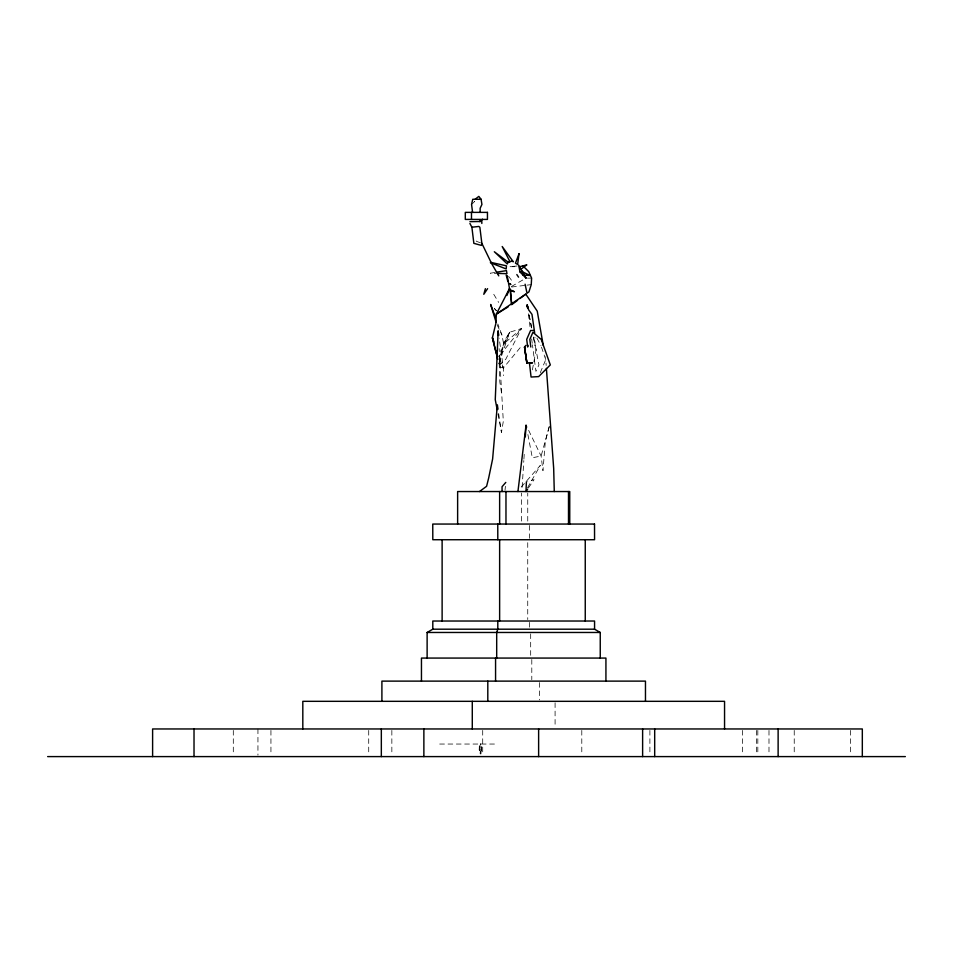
<?xml version="1.0" encoding="UTF-8"?>
<svg xmlns="http://www.w3.org/2000/svg" width="953" height="953" viewBox="0 0 953 953"><rect width="100%" height="100%" fill="white"/><g stroke="black" fill="none" stroke-linecap="round" stroke-linejoin="round"><path stroke-width="0.71" stroke-dasharray="4.76 3.57" d="M521.41 521.1L521.41 493.035M527.748 521.1L527.748 493.035M480.979 753.966L481.134 749.844L479.764 749.999L480.074 753.358M479.442 749.904L479.466 750.893L479.74 746.628M481.348 750.964L480.634 743.197L480.407 744.96M480.431 750.952L480.372 753.99M481.051 746.735L481.503 750.499M522.137 487.257L523.828 460.585M523.912 459.108L524.293 453.187M505.019 490.247L505.4 486.328M479.335 746.938L479.18 749.94M497.966 413.888L501.481 432.4L503.315 421.286L499.122 348.595M532.393 369.895L536.599 347.071M499.169 362.331L504.208 341.257L509.641 332.216L521.434 328.606L505.757 359.257L500.134 364.296L498.836 363.736L499.944 355.1L503.649 343.938L509.641 332.216L498.836 363.736L500.718 367.358L503.363 367.989L520.505 347.285M549.273 426.587L545.319 441.584L542.96 470.722L541.113 456.058L526.699 426.325M549.202 426.694L541.113 456.058L532.322 457.75L527.7 433.567M540.291 372.683L545.747 359.615L545.247 356.767M509.641 332.216L499.944 355.1L521.434 328.606L503.649 343.938L501.969 335.111L497.847 323.972M527.509 487.817L540.351 465.386L520.159 488.281M480.074 745.151L479.252 746.878L479.764 749.999M528.427 487.972L534.097 479.633L527.676 481.42M471.556 204.454L474.737 201.393L473.927 201.559M481.456 747.128L481.17 749.856M511.416 286.496L523.59 279.539M494.786 272.498L490.402 273.201L495.929 273.356M511.606 287.02L525.639 285.304M527.045 285.138L531.25 284.625M517.11 265.994L509.45 266.697L516.455 266.697M527.414 278.145L531.619 278.121M439.69 744.043L496.322 744.043M480.491 242.836L476.417 241.3L474.999 238.941M480.372 744.519L480.848 743.828M494.404 308.569L496.37 310.666M494.512 308.629L496.442 310.714M508.616 276.334L511.678 280.504M493.761 294.298L498.645 302.411M536.908 338.124L540.994 345.76M499.169 359.162L503.363 367.989L503.363 375.625M497.144 324.913L501.969 335.111M499.372 356.994L503.363 367.989L499.146 338.16M541.471 347.142L545.747 359.615L546.176 365.464M529.118 314.907L531.929 329.19M533.62 337.767L538.957 364.904L535.931 371.336L532.417 344.772M529.129 315.121L531.679 328.249M533.382 337.005L535.074 345.76L534.931 337.171M501.481 392.707L499.825 381.843L499.146 361.521M498.645 413.554L501.481 432.4M528.319 313.763L530.273 328.535M531.643 338.863L532.227 343.294M529.523 525.484L529.558 538.302M850.505 730.415L850.505 755.145M794.23 730.415L794.23 755.145M768.988 730.415L768.988 755.145M757.826 730.415L757.826 755.145M756.539 730.415L756.539 755.145M742.637 730.415L742.637 755.145M649.898 730.415L649.898 755.145M581.795 730.415L581.795 755.145M555.087 702.79L555.087 726.055M539.565 682.562L539.565 699.883M531.798 659.512L531.798 679.68M530.678 633.888L530.678 656.641M529.57 622.392L529.57 627.836M527.736 542.686L527.736 619.545M482.706 730.415L482.706 755.145M391.85 730.415L391.85 755.145M368.716 730.415L368.716 755.145M270.938 730.415L270.938 755.145M257.941 728.962L257.941 755.145M233.306 730.415L233.306 755.145"/><path stroke-width="1.43" d="M457.631 524.055L457.631 491.545L569.751 491.545L569.751 524.055M505.972 524.055L505.972 491.545M568.5 524.055L568.5 491.545M526.401 481.777L525.996 491.545L527.617 489.163M525.317 436.891L526.068 425.038L517.932 491.545M528.01 345.355L527.676 347.023L526.699 339.387L530.583 330.5L533.716 330.5M471.89 227.231L478.823 226.445L479.859 227.231L481.849 243.349L481.336 245.386L473.855 243.349L471.89 227.231L469.924 223.467M485.387 288.664L483.79 294.298L487.591 288.664M506.913 295.478L509.652 288.568M509.533 288.473L496.31 314.133L495.929 323.115L492.403 337.743L497.764 359.412M525.949 345.355L524.531 347.023L526.866 362.89L532.572 362.843L530.202 362.89M505.793 482.409L502.052 486.733L502.052 491.545M475.082 199.284L478.823 196.401L481.086 199.284L481.932 204.454L480.157 208.231L480.157 212.376M512.869 303.84L517.562 300.302M519.909 298.539L525.782 294.132L537.242 311.143L543.246 345.355M479.478 491.545L486.59 486.304L488.698 477.906L492.618 458.989L497.347 404.858L498.002 409.206M525.782 294.132L496.31 314.133L508.152 306.89M427.123 658.07L427.123 632.47L432.805 629.194L594.565 629.194L600.247 632.47L600.247 658.07M519.993 271.962L522.268 271.2L526.008 278.085L519.993 271.962L518.658 265.148L522.327 271.617M496.239 272.26L506.46 270.616L506.984 273.666L497.311 273.404M469.924 221.668L481.825 221.477L481.825 223.467M481.086 199.284L472.748 199.284L471.556 204.454L472.593 212.376M427.123 632.47L600.247 632.47M47.65 756.599L905.35 756.599M490.628 262.325L506.472 265.839L506.174 268.949L490.378 262.718M511.201 290.224L514.406 291.737L509.784 290.308L507.246 275.691M522.923 265.851L528.724 271.641L531.619 278.121L531.25 284.625L528.963 291.856L527.033 293.262L525.091 284.208M516.836 274.559L518.563 277.168M498.764 275.87L491.665 263.624L481.849 243.349M524.543 275.5L526.008 278.085M497.978 356.648L496.179 352.86L492.403 337.743L493.892 341.865M495.286 317.015L490.652 304.483L496.12 322.269M506.186 275.095L507.854 281.433M497.156 409.611L495.262 399.641L498.133 331.048L498.741 335.313M534.669 332.895L531.988 314.371L528.641 309.856L527.152 304.912L527.545 307.867M530.809 347.023L529.832 339.387L532.93 332.299L541.256 339.447L550.322 364.904L538.659 376.602L531.071 377.031L529.439 362.843M510.129 289.724L511.701 304.722L510.57 291.57M546.391 368.394L553.681 468.364L554.277 491.545M498.383 335.444L498.133 331.048L498.276 335.408M497.764 524.055L497.8 539.732M862.322 756.599L862.322 728.962L152.611 728.962L152.611 756.599M778.125 728.962L778.125 756.599M724.554 728.962L724.554 701.325L302.816 701.325L302.816 728.962M654.687 728.962L654.687 756.599M645.467 701.325L645.467 681.121L381.903 681.121L381.903 701.325M642.62 728.962L642.62 756.599M605.929 681.121L605.929 658.07L421.452 658.07L421.452 681.121M594.565 629.194L594.565 621.022L432.805 621.022L432.805 629.194M585.249 539.732L585.249 621.022M538.624 728.962L538.624 756.599M499.634 491.545L499.634 524.055M499.634 539.732L499.634 621.022M497.8 621.022L497.8 629.194L496.692 632.47L496.692 658.07M495.572 658.07L495.572 681.121M487.805 681.121L487.805 701.325M472.283 701.325L472.283 728.962M471.485 212.376L471.485 219.416M442.121 539.732L442.121 621.022M423.871 728.962L423.871 756.599M381.331 728.962L381.331 756.599M194.019 728.962L194.019 756.599M519.04 253.665L517.622 264.493L515.478 263.147L519.04 253.665M508.152 262.158L507.306 263.993L494.321 251.747L508.152 262.158L509.95 261.682L502.195 246.517L513.322 261.801L512.19 261.086L508.152 262.158M526.675 264.946L521.053 269.163L519.588 266.697L526.675 264.946M482.563 219.416L479.645 221.477L482.563 219.416M487.448 212.376L465.302 212.376L465.302 219.416L487.448 219.416L487.448 212.376M594.517 524.055L432.757 524.055L432.805 539.732L594.565 539.732L594.517 524.055M529.928 275.429L523.126 275.155L522.399 271.796L529.928 275.429M526.866 362.89L524.531 347.023L526.866 362.89M510.653 284.494L510.165 283.696L510.653 284.494M527.712 307.771L527.152 304.912L527.724 307.831"/></g></svg>
